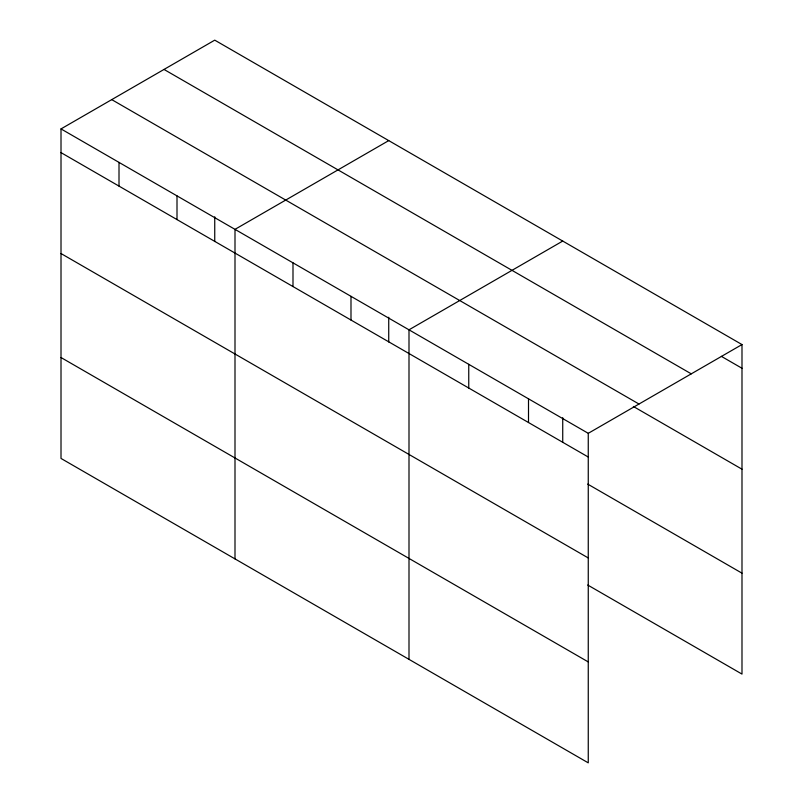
<?xml version="1.0" encoding="UTF-8"?>
<svg xmlns="http://www.w3.org/2000/svg" width="803" height="803" viewBox="0 0 803 803"><rect width="100%" height="100%" fill="white"/><g stroke="black" fill="none" stroke-linecap="round" stroke-linejoin="round"><path stroke-width="1.2" d="M61.008 128.912L588.258 433.319L588.258 762.85L61.008 458.443L61.008 128.912L214.742 40.15L741.992 344.557L741.992 674.088L587.716 585.026M388.732 140.605L234.998 229.357L234.998 558.898M562.732 241.061L408.998 329.812L408.998 659.353M588.258 433.319L741.992 344.557M721.355 356.351L741.992 368.266M164.013 69.439L691.263 373.847M111.737 99.622L638.987 404.029M633.346 406.469L741.992 469.193M61.008 152.62L588.258 457.027M587.716 484.099L741.992 573.171M61.008 253.537L588.258 557.944M61.008 357.526L588.258 661.923M562.732 417.68L562.732 442.443M528.504 398.82L528.504 422.529M468.751 364.311L468.751 388.03M388.732 317.225L388.732 341.988M350.991 296.327L350.991 320.046M292.995 262.842L292.995 286.561M214.742 216.77L214.742 241.532M177.001 195.882L177.001 219.59M119.005 162.397L119.005 186.105"/></g></svg>
